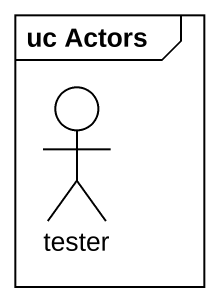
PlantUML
@startuml
mainframe uc Actors
actor tester
@enduml
